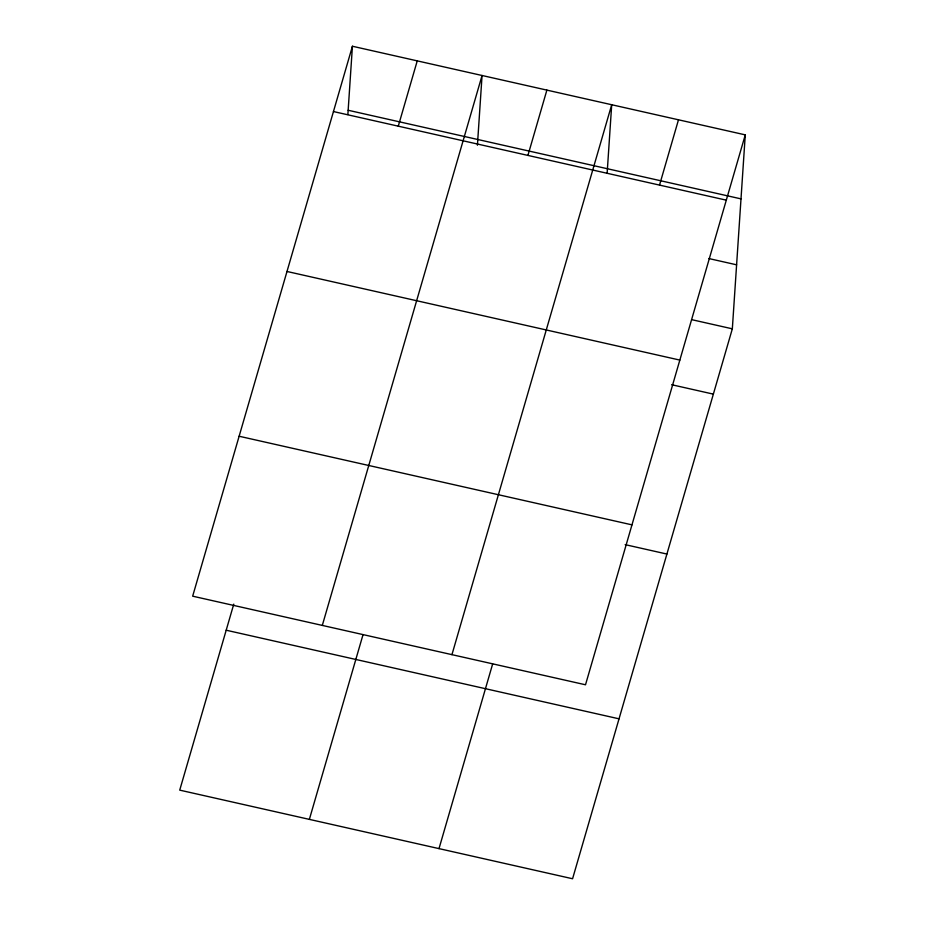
<?xml version="1.0" encoding="UTF-8"?>
<svg xmlns="http://www.w3.org/2000/svg" width="925" height="925" viewBox="0 0 925 925"><rect width="100%" height="100%" fill="white"/><g stroke="black" fill="none" stroke-linecap="round" stroke-linejoin="round"><path stroke-width="1.39" d="M347.869 114.561L352.425 46.25L745.272 134.865L732.334 328.826L572.575 878.75L179.727 790.135L233.771 604.129M477.416 145.237L482.064 75.492L322.305 625.416M607.147 173.044L611.702 104.733L451.943 654.657M352.425 46.25L192.666 596.174L585.513 684.778L745.272 134.865M398.282 126.17L417.244 60.865M309.366 819.377L363.005 634.735M527.921 155.412L546.883 90.107M439.005 848.618L492.643 663.977M659.525 185.093L678.487 119.799M348.158 110.26L741.006 198.875M333.462 111.555L726.298 200.158M708.781 258.537L736.612 264.816M691.993 319.726L732.334 328.826M286.993 271.476L679.84 360.091M671.631 384.708L713.36 394.131M239.124 436.242L631.972 524.857M625.161 544.64L666.902 554.052M226.186 630.214L619.033 718.829"/></g></svg>
